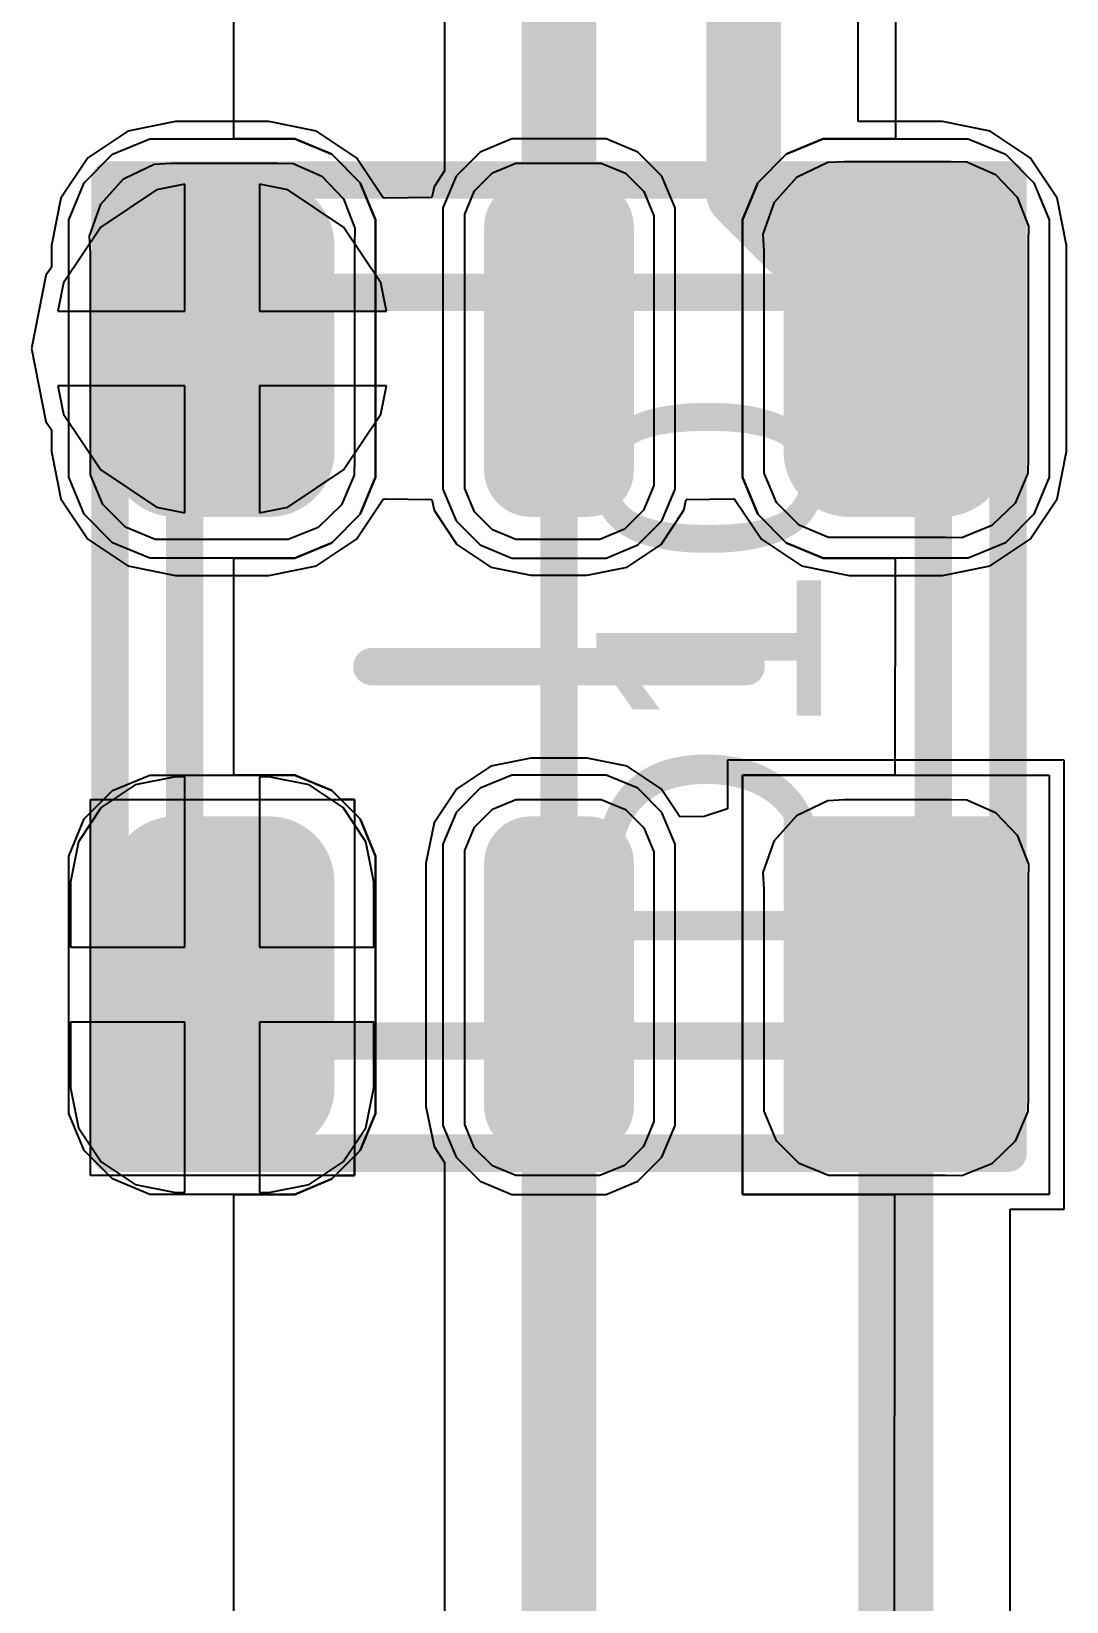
# Model space of a CAD drawing. Header units: inches. Extents: x -27 to 142, y -1 to 42.
# Drawn here: x 9.257 to 12.023, y 18.502 to 22.697 of the extents above; entities that cross this region are included whole.
import ezdxf

# ---------------------------------------------------------------- set-up
doc = ezdxf.new("R2010")
doc.units = ezdxf.units.IN
for name, color, linetype in [('Bottom Layer', 5, 'Continuous'), ('Mechanical 13', 56, 'Continuous'), ('Mechanical 15', 56, 'Continuous'), ('Top Layer', 1, 'Continuous'), ('Top Overlay', 2, 'Continuous'), ('Top Paste', 8, 'Continuous'), ('Top Solder', 216, 'Continuous'), ('Via Holes', 16, 'Continuous')]:
    doc.layers.add(name, color=color, linetype=linetype)
doc.styles.add('Arial', font='', dxfattribs={"height": 0.2})
doc.styles.get('Arial').set_extended_font_data('Arial')

# ---------------------------------------------------------------- blocks, each defined once
blk = doc.blocks.new('APA_RGB_LED_2020_782')
at = {"layer": 'Top Layer'}
h = blk.add_hatch(color=1, dxfattribs=at)
edge = h.paths.add_edge_path()
edge.add_arc((-1.125, 1.025), 0.125, 90, 180)
edge.add_line((-1.25, 1.025), (-1.25, 0.775))
edge.add_arc((-1.125, 0.775), 0.125, 180, 270)
edge.add_line((-1.125, 0.65), (-0.575, 0.65))
edge.add_arc((-0.575, 0.775), 0.125, 270, 360)
edge.add_line((-0.45, 0.775), (-0.45, 1.025))
edge.add_arc((-0.575, 1.025), 0.125, 0, 90)
edge.add_line((-0.575, 1.15), (-1.125, 1.15))
h = blk.add_hatch(color=1, dxfattribs=at)
edge = h.paths.add_edge_path()
edge.add_arc((0.575, 1.025), 0.125, 90, 180)
edge.add_line((0.45, 1.025), (0.45, 0.775))
edge.add_arc((0.575, 0.775), 0.125, 180, 270)
edge.add_line((0.575, 0.65), (1.125, 0.65))
edge.add_arc((1.125, 0.775), 0.125, 270, 360)
edge.add_line((1.25, 0.775), (1.25, 1.025))
edge.add_arc((1.125, 1.025), 0.125, 0, 90)
edge.add_line((1.125, 1.15), (0.575, 1.15))
h = blk.add_hatch(color=1, dxfattribs=at)
edge = h.paths.add_edge_path()
edge.add_arc((-1.175, 0.075), 0.075, 90, 180)
edge.add_line((-1.25, 0.075), (-1.25, -0.075))
edge.add_arc((-1.175, -0.075), 0.075, 180, 270)
edge.add_line((-1.175, -0.15), (-0.525, -0.15))
edge.add_arc((-0.525, -0.075), 0.075, 270, 360)
edge.add_line((-0.45, -0.075), (-0.45, 0.075))
edge.add_arc((-0.525, 0.075), 0.075, 0, 90)
edge.add_line((-0.525, 0.15), (-1.175, 0.15))
h = blk.add_hatch(color=1, dxfattribs=at)
edge = h.paths.add_edge_path()
edge.add_arc((0.525, 0.075), 0.075, 90, 180)
edge.add_line((0.45, 0.075), (0.45, -0.075))
edge.add_arc((0.525, -0.075), 0.075, 180, 270)
edge.add_line((0.525, -0.15), (1.175, -0.15))
edge.add_arc((1.175, -0.075), 0.075, 270, 360)
edge.add_line((1.25, -0.075), (1.25, 0.075))
edge.add_arc((1.175, 0.075), 0.075, 0, 90)
edge.add_line((1.175, 0.15), (0.525, 0.15))
blk.add_hatch(color=1, dxfattribs=at).paths.add_polyline_path([(-1.25, -0.65), (-0.45, -0.65), (-0.45, -1.15), (-1.25, -1.15)])
h = blk.add_hatch(color=1, dxfattribs=at)
edge = h.paths.add_edge_path()
edge.add_arc((0.575, -0.775), 0.125, 90, 180)
edge.add_line((0.45, -0.775), (0.45, -1.025))
edge.add_arc((0.575, -1.025), 0.125, 180, 270)
edge.add_line((0.575, -1.15), (1.125, -1.15))
edge.add_arc((1.125, -1.025), 0.125, 270, 360)
edge.add_line((1.25, -1.025), (1.25, -0.775))
edge.add_arc((1.125, -0.775), 0.125, 0, 90)
edge.add_line((1.125, -0.65), (0.575, -0.65))
at = {"layer": 'Top Paste'}
h = blk.add_hatch(color=8, dxfattribs=at)
edge = h.paths.add_edge_path()
edge.add_arc((-1.125, 1.025), 0.125, 90, 180)
edge.add_line((-1.25, 1.025), (-1.25, 0.775))
edge.add_arc((-1.125, 0.775), 0.125, 180, 270)
edge.add_line((-1.125, 0.65), (-0.575, 0.65))
edge.add_arc((-0.575, 0.775), 0.125, 270, 360)
edge.add_line((-0.45, 0.775), (-0.45, 1.025))
edge.add_arc((-0.575, 1.025), 0.125, 0, 90)
edge.add_line((-0.575, 1.15), (-1.125, 1.15))
h = blk.add_hatch(color=8, dxfattribs=at)
edge = h.paths.add_edge_path()
edge.add_arc((0.575, 1.025), 0.125, 90, 180)
edge.add_line((0.45, 1.025), (0.45, 0.775))
edge.add_arc((0.575, 0.775), 0.125, 180, 270)
edge.add_line((0.575, 0.65), (1.125, 0.65))
edge.add_arc((1.125, 0.775), 0.125, 270, 360)
edge.add_line((1.25, 0.775), (1.25, 1.025))
edge.add_arc((1.125, 1.025), 0.125, 0, 90)
edge.add_line((1.125, 1.15), (0.575, 1.15))
h = blk.add_hatch(color=8, dxfattribs=at)
edge = h.paths.add_edge_path()
edge.add_arc((-1.175, 0.075), 0.075, 90, 180)
edge.add_line((-1.25, 0.075), (-1.25, -0.075))
edge.add_arc((-1.175, -0.075), 0.075, 180, 270)
edge.add_line((-1.175, -0.15), (-0.525, -0.15))
edge.add_arc((-0.525, -0.075), 0.075, 270, 360)
edge.add_line((-0.45, -0.075), (-0.45, 0.075))
edge.add_arc((-0.525, 0.075), 0.075, 0, 90)
edge.add_line((-0.525, 0.15), (-1.175, 0.15))
h = blk.add_hatch(color=8, dxfattribs=at)
edge = h.paths.add_edge_path()
edge.add_arc((0.525, 0.075), 0.075, 90, 180)
edge.add_line((0.45, 0.075), (0.45, -0.075))
edge.add_arc((0.525, -0.075), 0.075, 180, 270)
edge.add_line((0.525, -0.15), (1.175, -0.15))
edge.add_arc((1.175, -0.075), 0.075, 270, 360)
edge.add_line((1.25, -0.075), (1.25, 0.075))
edge.add_arc((1.175, 0.075), 0.075, 0, 90)
edge.add_line((1.175, 0.15), (0.525, 0.15))
blk.add_hatch(color=8, dxfattribs=at).paths.add_polyline_path([(-1.25, -0.65), (-0.45, -0.65), (-0.45, -1.15), (-1.25, -1.15)])
h = blk.add_hatch(color=8, dxfattribs=at)
edge = h.paths.add_edge_path()
edge.add_arc((0.575, -0.775), 0.125, 90, 180)
edge.add_line((0.45, -0.775), (0.45, -1.025))
edge.add_arc((0.575, -1.025), 0.125, 180, 270)
edge.add_line((0.575, -1.15), (1.125, -1.15))
edge.add_arc((1.125, -1.025), 0.125, 270, 360)
edge.add_line((1.25, -1.025), (1.25, -0.775))
edge.add_arc((1.125, -0.775), 0.125, 0, 90)
edge.add_line((1.125, -0.65), (0.575, -0.65))
at = {"layer": 'Top Solder'}
h = blk.add_hatch(color=216, dxfattribs=at)
edge = h.paths.add_edge_path()
edge.add_arc((-1.125, 1.025), 0.175, 90, 180)
edge.add_line((-1.3, 1.025), (-1.3, 0.775))
edge.add_arc((-1.125, 0.775), 0.175, 180, 270)
edge.add_line((-1.125, 0.6), (-0.575, 0.6))
edge.add_arc((-0.575, 0.775), 0.175, 270, 360)
edge.add_line((-0.4, 0.775), (-0.4, 1.025))
edge.add_arc((-0.575, 1.025), 0.175, 0, 90)
edge.add_line((-0.575, 1.2), (-1.125, 1.2))
h = blk.add_hatch(color=216, dxfattribs=at)
edge = h.paths.add_edge_path()
edge.add_arc((0.575, 1.025), 0.175, 90, 180)
edge.add_line((0.4, 1.025), (0.4, 0.775))
edge.add_arc((0.575, 0.775), 0.175, 180, 270)
edge.add_line((0.575, 0.6), (1.125, 0.6))
edge.add_arc((1.125, 0.775), 0.175, 270, 360)
edge.add_line((1.3, 0.775), (1.3, 1.025))
edge.add_arc((1.125, 1.025), 0.175, 0, 90)
edge.add_line((1.125, 1.2), (0.575, 1.2))
h = blk.add_hatch(color=216, dxfattribs=at)
edge = h.paths.add_edge_path()
edge.add_arc((-1.175, 0.075), 0.125, 90, 180)
edge.add_line((-1.3, 0.075), (-1.3, -0.075))
edge.add_arc((-1.175, -0.075), 0.125, 180, 270)
edge.add_line((-1.175, -0.2), (-0.525, -0.2))
edge.add_arc((-0.525, -0.075), 0.125, 270, 360)
edge.add_line((-0.4, -0.075), (-0.4, 0.075))
edge.add_arc((-0.525, 0.075), 0.125, 0, 90)
edge.add_line((-0.525, 0.2), (-1.175, 0.2))
h = blk.add_hatch(color=216, dxfattribs=at)
edge = h.paths.add_edge_path()
edge.add_arc((0.525, 0.075), 0.125, 90, 180)
edge.add_line((0.4, 0.075), (0.4, -0.075))
edge.add_arc((0.525, -0.075), 0.125, 180, 270)
edge.add_line((0.525, -0.2), (1.175, -0.2))
edge.add_arc((1.175, -0.075), 0.125, 270, 360)
edge.add_line((1.3, -0.075), (1.3, 0.075))
edge.add_arc((1.175, 0.075), 0.125, 0, 90)
edge.add_line((1.175, 0.2), (0.525, 0.2))
blk.add_hatch(color=216, dxfattribs=at).paths.add_polyline_path([(-1.3, -0.6), (-0.4, -0.6), (-0.4, -1.2), (-1.3, -1.2)])
h = blk.add_hatch(color=216, dxfattribs=at)
edge = h.paths.add_edge_path()
edge.add_arc((0.575, -0.775), 0.175, 90, 180)
edge.add_line((0.4, -0.775), (0.4, -1.025))
edge.add_arc((0.575, -1.025), 0.175, 180, 270)
edge.add_line((0.575, -1.2), (1.125, -1.2))
edge.add_arc((1.125, -1.025), 0.175, 270, 360)
edge.add_line((1.3, -1.025), (1.3, -0.775))
edge.add_arc((1.125, -0.775), 0.175, 0, 90)
edge.add_line((1.125, -0.6), (0.575, -0.6))
at = {"layer": 'Mechanical 13'}
for points in [[(-1, 1, 0.1, 0.1, 0), (1, 1, 0.1, 0.1, 0)], [(-1, 1, 0.1, 0.1, 0), (-1, -1, 0.1, 0.1, 0)], [(1, 1, 0.1, 0.1, 0), (1, -1, 0.1, 0.1, 0)], [(-1, -1, 0.1, 0.1, 0), (1, -1, 0.1, 0.1, 0)]]:
    blk.add_lwpolyline(points, format="xyseb", dxfattribs=at)
for points in [[(-1.025, 1, 0.05, 0.05, 1), (-0.975, 1, 0.05, 0.05, 1)], [(-1.025, 1, 0.05, 0.05, 1), (-0.975, 1, 0.05, 0.05, 1)], [(0.975, 1, 0.05, 0.05, 1), (1.025, 1, 0.05, 0.05, 1)], [(0.975, 1, 0.05, 0.05, 1), (1.025, 1, 0.05, 0.05, 1)], [(-1.025, -1, 0.05, 0.05, 1), (-0.975, -1, 0.05, 0.05, 1)], [(-1.025, -1, 0.05, 0.05, 1), (-0.975, -1, 0.05, 0.05, 1)], [(0.975, -1, 0.05, 0.05, 1), (1.025, -1, 0.05, 0.05, 1)], [(0.975, -1, 0.05, 0.05, 1), (1.025, -1, 0.05, 0.05, 1)]]:
    blk.add_lwpolyline(points, format="xyseb", close=True, dxfattribs=at)
at = {"layer": 'Mechanical 15'}
for points in [[(-1.3, 1.2, 0.1, 0.1, 0), (-1.3, -1.2, 0.1, 0.1, 0)], [(-1.3, 1.2, 0.1, 0.1, 0), (1.3, 1.2, 0.1, 0.1, 0)], [(1.3, 1.2, 0.1, 0.1, 0), (1.3, -1.2, 0.1, 0.1, 0)], [(0, 0.5, 0.1, 0.1, 0), (0, -0.5, 0.1, 0.1, 0)], [(-0.5, 0, 0.1, 0.1, 0), (0.5, 0, 0.1, 0.1, 0)], [(-1.3, -1.2, 0.1, 0.1, 0), (1.3, -1.2, 0.1, 0.1, 0)]]:
    blk.add_lwpolyline(points, format="xyseb", dxfattribs=at)
for points in [[(-1.325, 1.2, 0.05, 0.05, 1), (-1.275, 1.2, 0.05, 0.05, 1)], [(-1.325, 1.2, 0.05, 0.05, 1), (-1.275, 1.2, 0.05, 0.05, 1)], [(1.275, 1.2, 0.05, 0.05, 1), (1.325, 1.2, 0.05, 0.05, 1)], [(1.275, 1.2, 0.05, 0.05, 1), (1.325, 1.2, 0.05, 0.05, 1)], [(-0.025, 0.5, 0.05, 0.05, 1), (0.025, 0.5, 0.05, 0.05, 1)], [(-0.525, 0, 0.05, 0.05, 1), (-0.475, 0, 0.05, 0.05, 1)], [(0.475, 0, 0.05, 0.05, 1), (0.525, 0, 0.05, 0.05, 1)], [(-0.025, -0.5, 0.05, 0.05, 1), (0.025, -0.5, 0.05, 0.05, 1)], [(-1.325, -1.2, 0.05, 0.05, 1), (-1.275, -1.2, 0.05, 0.05, 1)], [(-1.325, -1.2, 0.05, 0.05, 1), (-1.275, -1.2, 0.05, 0.05, 1)], [(1.275, -1.2, 0.05, 0.05, 1), (1.325, -1.2, 0.05, 0.05, 1)], [(1.275, -1.2, 0.05, 0.05, 1), (1.325, -1.2, 0.05, 0.05, 1)]]:
    blk.add_lwpolyline(points, format="xyseb", close=True, dxfattribs=at)
at = {"layer": 'Top Overlay'}
for p, q in [((-1.2929, 1.2689), (-1.1937, 1.31)), ((-1.1937, 1.31), (-1.14, 1.31)), ((-1.14, 1.31), (-1.14, 1.31)), ((-1.14, 1.31), (-0.56, 1.31)), ((-0.56, 1.31), (-0.5063, 1.31)), ((-0.5063, 1.31), (-0.4071, 1.2689)), ((0.4071, 1.2689), (0.5063, 1.31)), ((0.5063, 1.31), (0.56, 1.31)), ((0.56, 1.31), (0.56, 1.31)), ((0.56, 1.31), (1.14, 1.31)), ((1.14, 1.31), (1.1937, 1.31)), ((1.1937, 1.31), (1.2929, 1.2689)), ((-1.3689, 1.1929), (-1.2929, 1.2689)), ((-0.4071, 1.2689), (-0.3311, 1.1929)), ((0.3311, 1.1929), (0.4071, 1.2689)), ((1.2929, 1.2689), (1.3689, 1.1929)), ((-1.41, 1.0937), (-1.3689, 1.1929)), ((-0.3311, 1.1929), (-0.29, 1.0937)), ((0.29, 1.0937), (0.3311, 1.1929)), ((1.3689, 1.1929), (1.41, 1.0937)), ((-1.41, 1.04), (-1.41, 1.0937)), ((-0.29, 1.0937), (-0.29, 1.04)), ((0.29, 1.04), (0.29, 1.0937)), ((1.41, 1.0937), (1.41, 1.04)), ((-1.41, 0.76), (-1.41, 1.04)), ((-0.29, 1.04), (-0.29, 1.04)), ((-0.29, 1.04), (-0.29, 0.76)), ((0.29, 0.76), (0.29, 1.04)), ((1.41, 1.04), (1.41, 1.04)), ((1.41, 1.04), (1.41, 0.76)), ((-1.41, 0.76), (-1.41, 0.76)), ((-1.41, 0.7063), (-1.41, 0.76)), ((-0.29, 0.76), (-0.29, 0.7063)), ((0.29, 0.76), (0.29, 0.76)), ((0.29, 0.7063), (0.29, 0.76)), ((1.41, 0.76), (1.41, 0.7063)), ((-1.3689, 0.6071), (-1.41, 0.7063)), ((-0.29, 0.7063), (-0.3311, 0.6071)), ((0.3311, 0.6071), (0.29, 0.7063)), ((1.41, 0.7063), (1.3689, 0.6071)), ((-1.2929, 0.5311), (-1.3689, 0.6071)), ((-0.3311, 0.6071), (-0.4071, 0.5311)), ((0.4071, 0.5311), (0.3311, 0.6071)), ((1.3689, 0.6071), (1.2929, 0.5311)), ((-1.1937, 0.49), (-1.2929, 0.5311)), ((-0.4071, 0.5311), (-0.5063, 0.49)), ((0.5063, 0.49), (0.4071, 0.5311)), ((1.2929, 0.5311), (1.1937, 0.49)), ((-1.14, 0.49), (-1.1937, 0.49)), ((-0.56, 0.49), (-1.14, 0.49)), ((-0.5063, 0.49), (-0.56, 0.49)), ((-0.56, 0.49), (-0.56, 0.49)), ((0.56, 0.49), (0.5063, 0.49)), ((1.14, 0.49), (0.56, 0.49)), ((1.1937, 0.49), (1.14, 0.49)), ((1.14, 0.49), (1.14, 0.49)), ((-1.2258, 0.31), (-1.3103, 0.275)), ((-1.18, 0.31), (-1.2258, 0.31)), ((-0.52, 0.31), (-1.18, 0.31)), ((-0.4743, 0.31), (-0.52, 0.31)), ((-0.52, 0.31), (-0.52, 0.31)), ((-0.3897, 0.275), (-0.4743, 0.31)), ((0.4742, 0.31), (0.3897, 0.275)), ((0.52, 0.31), (0.4742, 0.31)), ((1.18, 0.31), (0.52, 0.31)), ((1.2258, 0.31), (1.18, 0.31)), ((1.18, 0.31), (1.18, 0.31)), ((1.3103, 0.275), (1.2258, 0.31)), ((-1.3103, 0.275), (-1.375, 0.2103)), ((-0.325, 0.2103), (-0.3897, 0.275)), ((0.3897, 0.275), (0.325, 0.2103)), ((1.375, 0.2103), (1.3103, 0.275)), ((-1.375, 0.2103), (-1.41, 0.1258)), ((-0.29, 0.1258), (-0.325, 0.2103)), ((0.325, 0.2103), (0.29, 0.1258)), ((1.41, 0.1258), (1.375, 0.2103)), ((-1.41, 0.1258), (-1.41, 0.08)), ((-0.29, 0.08), (-0.29, 0.1258)), ((0.29, 0.1258), (0.29, 0.08)), ((1.41, 0.08), (1.41, 0.1258)), ((-1.41, 0.08), (-1.41, -0.08)), ((-1.41, 0.08), (-1.41, 0.08)), ((-0.29, -0.08), (-0.29, 0.08)), ((0.29, 0.08), (0.29, -0.08)), ((0.29, 0.08), (0.29, 0.08)), ((1.41, -0.08), (1.41, 0.08)), ((-1.41, -0.08), (-1.41, -0.1257)), ((-0.29, -0.1257), (-0.29, -0.08)), ((-0.29, -0.08), (-0.29, -0.08)), ((0.29, -0.08), (0.29, -0.1257)), ((1.41, -0.1257), (1.41, -0.08)), ((1.41, -0.08), (1.41, -0.08)), ((-1.41, -0.1257), (-1.375, -0.2103)), ((-0.325, -0.2103), (-0.29, -0.1257)), ((0.29, -0.1257), (0.325, -0.2103)), ((1.375, -0.2103), (1.41, -0.1257)), ((-1.375, -0.2103), (-1.3103, -0.275)), ((-0.3897, -0.275), (-0.325, -0.2103)), ((0.325, -0.2103), (0.3897, -0.275)), ((1.3103, -0.275), (1.375, -0.2103)), ((-1.3103, -0.275), (-1.2258, -0.31)), ((-0.4743, -0.31), (-0.3897, -0.275)), ((0.3897, -0.275), (0.4742, -0.31)), ((1.2258, -0.31), (1.3103, -0.275)), ((-1.2258, -0.31), (-1.18, -0.31)), ((-1.18, -0.31), (-1.18, -0.31)), ((-1.18, -0.31), (-0.52, -0.31)), ((-0.52, -0.31), (-0.4743, -0.31)), ((0.4742, -0.31), (0.52, -0.31)), ((0.52, -0.31), (0.52, -0.31)), ((0.52, -0.31), (1.18, -0.31)), ((1.18, -0.31), (1.2258, -0.31)), ((-1.41, -1.31), (-1.41, -0.49)), ((-1.41, -0.49), (-0.29, -0.49)), ((-0.29, -0.49), (-0.29, -1.31)), ((0.4071, -0.5311), (0.5063, -0.49)), ((0.5063, -0.49), (0.56, -0.49)), ((0.56, -0.49), (0.56, -0.49)), ((0.56, -0.49), (1.14, -0.49)), ((1.14, -0.49), (1.1937, -0.49)), ((1.1937, -0.49), (1.2929, -0.5311)), ((0.3311, -0.6071), (0.4071, -0.5311)), ((1.2929, -0.5311), (1.3689, -0.6071)), ((0.29, -0.7063), (0.3311, -0.6071)), ((1.3689, -0.6071), (1.41, -0.7063)), ((0.29, -0.76), (0.29, -0.7063)), ((1.41, -0.7063), (1.41, -0.76)), ((0.29, -1.04), (0.29, -0.76)), ((1.41, -0.76), (1.41, -0.76)), ((1.41, -0.76), (1.41, -1.04)), ((0.29, -1.04), (0.29, -1.04)), ((0.29, -1.0937), (0.29, -1.04)), ((1.41, -1.04), (1.41, -1.0937)), ((0.3311, -1.1929), (0.29, -1.0937)), ((1.41, -1.0937), (1.3689, -1.1929)), ((0.4071, -1.2689), (0.3311, -1.1929)), ((1.3689, -1.1929), (1.2929, -1.2689)), ((0.5063, -1.31), (0.4071, -1.2689)), ((1.2929, -1.2689), (1.1937, -1.31)), ((-0.29, -1.31), (-1.41, -1.31)), ((0.56, -1.31), (0.5063, -1.31)), ((1.14, -1.31), (0.56, -1.31)), ((1.1937, -1.31), (1.14, -1.31)), ((1.14, -1.31), (1.14, -1.31))]:
    blk.add_line(p, q, dxfattribs=at)
at = {"layer": 'Mechanical 15', "style": 'Arial'}
blk.add_text('D10', height=0.6, dxfattribs=at).set_placement((-0.8, -0.7))

msp = doc.modelspace()

# ---------------------------------------------------------------- hatches: boundary and pattern name
at = {"layer": 'Bottom Layer'}
h = msp.add_hatch(color=5, dxfattribs=at)
edge = h.paths.add_edge_path()
edge.add_arc((9.7667, 21.85), 0.3, 0, 360)
at = {"layer": 'Top Layer'}
h = msp.add_hatch(color=1, dxfattribs=at)
edge = h.paths.add_edge_path()
edge.add_arc((9.7667, 21.85), 0.3, 0, 360)
at = {"layer": 'Via Holes'}
h = msp.add_hatch(color=7, dxfattribs=at)
edge = h.paths.add_edge_path()
edge.add_arc((9.7667, 21.85), 0.15, 0, 360)

# ---------------------------------------------------------------- linework, layer by layer
at = {"layer": 'Bottom Layer'}
for p, q in [((9.6667, 22.2889), (9.5911, 22.2739)), ((9.6667, 21.95), (9.6667, 22.2889)), ((9.9423, 22.2739), (9.8667, 22.2889)), ((9.8667, 22.2889), (9.8667, 21.95)), ((9.5911, 22.2739), (9.4423, 22.1744)), ((10.0911, 22.1744), (9.9423, 22.2739)), ((9.4423, 22.1744), (9.3428, 22.0256)), ((10.1906, 22.0256), (10.0911, 22.1744)), ((9.3428, 22.0256), (9.3278, 21.95)), ((10.2056, 21.95), (10.1906, 22.0256)), ((9.3278, 21.95), (9.6667, 21.95)), ((9.8667, 21.95), (10.2056, 21.95)), ((9.6667, 21.75), (9.3278, 21.75)), ((9.3278, 21.75), (9.3428, 21.6744)), ((9.6667, 21.4111), (9.6667, 21.75)), ((10.2056, 21.75), (9.8667, 21.75)), ((9.8667, 21.75), (9.8667, 21.4111)), ((10.1906, 21.6744), (10.2056, 21.75)), ((9.3428, 21.6744), (9.4423, 21.5256)), ((10.0911, 21.5256), (10.1906, 21.6744)), ((9.4423, 21.5256), (9.5911, 21.4261)), ((9.9423, 21.4261), (10.0911, 21.5256)), ((9.5911, 21.4261), (9.6667, 21.4111)), ((9.8667, 21.4111), (9.9423, 21.4261))]:
    msp.add_line(p, q, dxfattribs=at)
at = {"layer": 'Top Layer'}
for p, q in [((10.3608, 26.0088), (10.3608, 22.3245)), ((11.4659, 22.4564), (11.4659, 25.8833)), ((9.6417, 22.4564), (9.5149, 22.4311)), ((9.8917, 22.4564), (9.6417, 22.4564)), ((10.0185, 22.4311), (9.8917, 22.4564)), ((11.6917, 22.4564), (11.4659, 22.4564)), ((11.8185, 22.4311), (11.6917, 22.4564)), ((9.5149, 22.4311), (9.4074, 22.3593)), ((10.126, 22.3593), (10.0185, 22.4311)), ((11.926, 22.3593), (11.8185, 22.4311)), ((9.4074, 22.3593), (9.3356, 22.2518)), ((10.1973, 22.2527), (10.126, 22.3593)), ((10.3608, 22.3245), (10.3327, 22.2823)), ((11.9978, 22.2518), (11.926, 22.3593)), ((10.3327, 22.2823), (10.327, 22.2537)), ((9.3356, 22.2518), (9.3103, 22.125)), ((10.2015, 22.2519), (10.1973, 22.2527)), ((10.327, 22.2537), (10.2015, 22.2519)), ((12.0231, 22.125), (11.9978, 22.2518)), ((9.3103, 22.125), (9.3103, 22.067)), ((12.0231, 21.575), (12.0231, 22.125)), ((9.2957, 22.0451), (9.2569, 21.85)), ((9.3103, 22.067), (9.2957, 22.0451)), ((9.2569, 21.85), (9.2957, 21.6549)), ((9.2957, 21.6549), (9.3103, 21.633)), ((9.3103, 21.633), (9.3103, 21.575)), ((9.3103, 21.575), (9.3356, 21.4482)), ((11.9978, 21.4482), (12.0231, 21.575)), ((9.3356, 21.4482), (9.4074, 21.3407)), ((10.126, 21.3407), (10.1973, 21.4473)), ((10.1973, 21.4473), (10.2015, 21.4481)), ((10.2015, 21.4481), (10.327, 21.4463)), ((10.327, 21.4463), (10.3327, 21.4177)), ((11.0007, 21.4177), (11.0064, 21.4463)), ((11.0064, 21.4463), (11.1319, 21.4481)), ((11.1319, 21.4481), (11.1361, 21.4473)), ((11.1361, 21.4473), (11.2074, 21.3407)), ((11.926, 21.3407), (11.9978, 21.4482)), ((10.3327, 21.4177), (10.3934, 21.3267)), ((10.94, 21.3267), (11.0007, 21.4177)), ((9.4074, 21.3407), (9.5149, 21.2689)), ((10.0185, 21.2689), (10.126, 21.3407)), ((10.3934, 21.3267), (10.4844, 21.266)), ((10.849, 21.266), (10.94, 21.3267)), ((11.2074, 21.3407), (11.3149, 21.2689)), ((11.8185, 21.2689), (11.926, 21.3407)), ((9.5149, 21.2689), (9.6417, 21.2436)), ((9.6417, 21.2436), (9.8917, 21.2436)), ((9.8917, 21.2436), (10.0185, 21.2689)), ((10.4844, 21.266), (10.5917, 21.2446)), ((10.5917, 21.2446), (10.7417, 21.2446)), ((10.7417, 21.2446), (10.849, 21.266)), ((11.3149, 21.2689), (11.4417, 21.2436)), ((11.4417, 21.2436), (11.6917, 21.2436)), ((11.6917, 21.2436), (11.8185, 21.2689)), ((10.4844, 20.734), (10.3934, 20.6733)), ((10.5917, 20.7554), (10.4844, 20.734)), ((10.7417, 20.7554), (10.5917, 20.7554)), ((10.849, 20.734), (10.7417, 20.7554)), ((10.94, 20.6733), (10.849, 20.734)), ((12.0167, 20.75), (11.1167, 20.75)), ((11.1167, 20.75), (11.1167, 20.6199)), ((12.0167, 19.55), (12.0167, 20.75)), ((9.5344, 20.684), (9.4434, 20.6233)), ((9.6417, 20.7054), (9.5344, 20.684)), ((9.6667, 20.7054), (9.6417, 20.7054)), ((9.6667, 20.25), (9.6667, 20.7054)), ((9.8917, 20.7054), (9.8667, 20.7054)), ((9.8667, 20.7054), (9.8667, 20.25)), ((9.999, 20.684), (9.8917, 20.7054)), ((10.09, 20.6233), (9.999, 20.684)), ((10.3934, 20.6733), (10.3327, 20.5823)), ((10.9897, 20.5988), (10.94, 20.6733)), ((9.4434, 20.6233), (9.3827, 20.5323)), ((10.1507, 20.5323), (10.09, 20.6233)), ((11.1167, 20.6199), (11.0547, 20.5998)), ((10.3327, 20.5823), (10.3113, 20.475)), ((11.0547, 20.5998), (10.9897, 20.5988)), ((9.3827, 20.5323), (9.3613, 20.425)), ((10.1721, 20.425), (10.1507, 20.5323)), ((10.3113, 20.475), (10.3113, 19.825)), ((9.3613, 20.425), (9.3613, 20.25)), ((10.1721, 20.25), (10.1721, 20.425)), ((9.3613, 20.25), (9.6667, 20.25)), ((9.8667, 20.25), (10.1721, 20.25)), ((9.6667, 20.05), (9.3613, 20.05)), ((9.3613, 20.05), (9.3613, 19.875)), ((9.6667, 19.5946), (9.6667, 20.05)), ((10.1721, 20.05), (9.8667, 20.05)), ((9.8667, 20.05), (9.8667, 19.5946)), ((10.1721, 19.875), (10.1721, 20.05)), ((9.3613, 19.875), (9.3827, 19.7677)), ((10.1507, 19.7677), (10.1721, 19.875)), ((10.3113, 19.825), (10.3327, 19.7177)), ((9.3827, 19.7677), (9.4434, 19.6767)), ((10.09, 19.6767), (10.1507, 19.7677)), ((10.3327, 19.7177), (10.3608, 19.6755)), ((9.4434, 19.6767), (9.5344, 19.616)), ((9.999, 19.616), (10.09, 19.6767)), ((10.3608, 19.6755), (10.3608, 15.9912)), ((9.5344, 19.616), (9.6417, 19.5946)), ((9.6417, 19.5946), (9.6667, 19.5946)), ((9.8667, 19.5946), (9.8917, 19.5946)), ((9.8917, 19.5946), (9.999, 19.616)), ((11.8726, 16.0617), (11.8726, 19.55)), ((11.8726, 19.55), (12.0167, 19.55))]:
    msp.add_line(p, q, dxfattribs=at)
for points in [[(10.6667, 21.85, 0.2, 0.2, 0), (10.6667, 26.4833, 0.2, 0.2, 0)], [(11.16, 22.2672, 0.2, 0.2, 0), (11.16, 26.0661, 0.2, 0.2, 0)], [(11.16, 22.2672, 0.2, 0.2, 0), (11.2926, 22.1346, 0.2, 0.2, 0)], [(11.2926, 22.1346, 0.2, 0.2, 0), (11.4186, 22.1346, 0.2, 0.2, 0)], [(11.4186, 22.1346, 0.2, 0.2, 0), (11.5667, 21.9865, 0.2, 0.2, 0)], [(11.5667, 21.85, 0.2, 0.2, 0), (11.5667, 21.9865, 0.2, 0.2, 0)], [(10.6667, 15.5167, 0.2, 0.2, 0), (10.6667, 20.15, 0.2, 0.2, 0)], [(11.5667, 15.5167, 0.2, 0.2, 0), (11.5667, 20.15, 0.2, 0.2, 0)]]:
    msp.add_lwpolyline(points, format="xyseb", dxfattribs=at)
for points in [[(11.11, 22.2672, 0.1, 0.1, 1), (11.21, 22.2672, 0.1, 0.1, 1)], [(11.11, 22.2672, 0.1, 0.1, 1), (11.21, 22.2672, 0.1, 0.1, 1)], [(11.2426, 22.1346, 0.1, 0.1, 1), (11.3426, 22.1346, 0.1, 0.1, 1)], [(11.2426, 22.1346, 0.1, 0.1, 1), (11.3426, 22.1346, 0.1, 0.1, 1)], [(11.3686, 22.1346, 0.1, 0.1, 1), (11.4686, 22.1346, 0.1, 0.1, 1)], [(11.3686, 22.1346, 0.1, 0.1, 1), (11.4686, 22.1346, 0.1, 0.1, 1)], [(11.5167, 21.9865, 0.1, 0.1, 1), (11.6167, 21.9865, 0.1, 0.1, 1)], [(11.5167, 21.9865, 0.1, 0.1, 1), (11.6167, 21.9865, 0.1, 0.1, 1)], [(10.6167, 21.85, 0.1, 0.1, 1), (10.7167, 21.85, 0.1, 0.1, 1)], [(11.5167, 21.85, 0.1, 0.1, 1), (11.6167, 21.85, 0.1, 0.1, 1)], [(10.6167, 20.15, 0.1, 0.1, 1), (10.7167, 20.15, 0.1, 0.1, 1)], [(11.5167, 20.15, 0.1, 0.1, 1), (11.6167, 20.15, 0.1, 0.1, 1)]]:
    msp.add_lwpolyline(points, format="xyseb", close=True, dxfattribs=at)
at = {"layer": 'Top Overlay'}
for p, q in [((9.7978, 22.41), (9.7979, 25.9233)), ((11.5694, 25.9233), (11.5659, 22.41)), ((9.9604, 22.41), (9.7978, 22.41)), ((10.0596, 22.3689), (9.9604, 22.41)), ((10.5409, 22.41), (10.4564, 22.375)), ((10.7924, 22.41), (10.5409, 22.41)), ((10.877, 22.375), (10.7924, 22.41)), ((11.373, 22.41), (11.2738, 22.3689)), ((11.5659, 22.41), (11.373, 22.41)), ((10.1356, 22.2929), (10.0596, 22.3689)), ((10.4564, 22.375), (10.3917, 22.3103)), ((10.9417, 22.3103), (10.877, 22.375)), ((11.2738, 22.3689), (11.1978, 22.2929)), ((9.503, 22.3033), (9.5847, 22.3425)), ((9.5847, 22.3425), (9.63, 22.345)), ((9.63, 22.345), (9.63, 22.345)), ((9.63, 22.345), (9.915, 22.345)), ((9.915, 22.345), (9.9568, 22.344)), ((9.9568, 22.344), (10.0332, 22.3102)), ((10.4887, 22.3191), (10.5512, 22.345)), ((10.5512, 22.345), (10.585, 22.345)), ((10.585, 22.345), (10.585, 22.345)), ((10.585, 22.345), (10.745, 22.345)), ((10.745, 22.345), (10.7798, 22.345)), ((10.7798, 22.345), (10.8441, 22.3184)), ((11.303, 22.3083), (11.3847, 22.3475)), ((11.3847, 22.3475), (11.43, 22.35)), ((11.43, 22.35), (11.43, 22.35)), ((11.43, 22.35), (11.715, 22.35)), ((11.715, 22.35), (11.7568, 22.349)), ((11.7568, 22.349), (11.8332, 22.3152)), ((9.4425, 22.2358), (9.503, 22.3033)), ((10.0332, 22.3102), (10.0908, 22.2497)), ((10.1767, 22.1937), (10.1356, 22.2929)), ((10.3917, 22.3103), (10.3567, 22.2258)), ((10.4409, 22.2713), (10.4887, 22.3191)), ((10.8441, 22.3184), (10.8934, 22.2691)), ((10.9767, 22.2258), (10.9417, 22.3103)), ((11.1978, 22.2929), (11.1567, 22.1937)), ((11.2425, 22.2408), (11.303, 22.3083)), ((11.8332, 22.3152), (11.8908, 22.2547)), ((10.0908, 22.2497), (10.121, 22.1718)), ((10.415, 22.2088), (10.4409, 22.2713)), ((10.8934, 22.2691), (10.92, 22.2048)), ((11.2125, 22.1553), (11.2425, 22.2408)), ((11.8908, 22.2547), (11.921, 22.1768)), ((9.4125, 22.1503), (9.4425, 22.2358)), ((10.3567, 22.2258), (10.3567, 22.18)), ((10.415, 22.175), (10.415, 22.2088)), ((10.92, 22.2048), (10.92, 22.17)), ((10.9767, 22.18), (10.9767, 22.2258)), ((10.121, 22.1718), (10.12, 22.13)), ((10.1767, 22.14), (10.1767, 22.1937)), ((10.3567, 22.18), (10.3567, 21.52)), ((10.415, 21.51), (10.415, 22.175)), ((10.92, 22.17), (10.92, 21.52)), ((10.92, 22.17), (10.92, 22.17)), ((10.9767, 21.52), (10.9767, 22.18)), ((11.1567, 22.1937), (11.1567, 22.14)), ((11.215, 22.11), (11.2125, 22.1553)), ((11.921, 22.1768), (11.92, 22.135)), ((9.415, 22.105), (9.4125, 22.1503)), ((10.12, 22.13), (10.12, 21.555)), ((10.12, 22.13), (10.12, 22.13)), ((10.1767, 21.56), (10.1767, 22.14)), ((11.1567, 22.14), (11.1567, 21.56)), ((11.92, 22.135), (11.92, 21.56)), ((11.92, 22.135), (11.92, 22.135)), ((9.415, 21.555), (9.415, 22.105)), ((11.215, 21.56), (11.215, 22.11)), ((9.415, 21.5122), (9.415, 21.555)), ((9.415, 21.555), (9.415, 21.555)), ((10.12, 21.555), (10.1195, 21.5117)), ((10.1767, 21.5063), (10.1767, 21.56)), ((11.1567, 21.56), (11.1567, 21.5063)), ((11.215, 21.5172), (11.215, 21.56)), ((11.215, 21.56), (11.215, 21.56)), ((11.92, 21.56), (11.9195, 21.5167)), ((9.4477, 21.4332), (9.415, 21.5122)), ((10.1195, 21.5117), (10.0855, 21.4322)), ((10.1356, 21.4071), (10.1767, 21.5063)), ((10.3567, 21.52), (10.3567, 21.4742)), ((10.415, 21.4762), (10.415, 21.51)), ((10.415, 21.51), (10.415, 21.51)), ((10.92, 21.4842), (10.8926, 21.418)), ((10.92, 21.52), (10.92, 21.4842)), ((10.9767, 21.4742), (10.9767, 21.52)), ((11.1567, 21.5063), (11.1978, 21.4071)), ((11.2477, 21.4382), (11.215, 21.5172)), ((11.9195, 21.5167), (11.8855, 21.4372)), ((10.3567, 21.4742), (10.3917, 21.3897)), ((10.4409, 21.4137), (10.415, 21.4762)), ((10.9417, 21.3897), (10.9767, 21.4742)), ((9.5082, 21.3727), (9.4477, 21.4332)), ((10.0855, 21.4322), (10.0236, 21.3717)), ((10.0596, 21.3311), (10.1356, 21.4071)), ((10.4887, 21.3659), (10.4409, 21.4137)), ((10.8926, 21.418), (10.842, 21.3674)), ((11.1978, 21.4071), (11.2738, 21.3311)), ((11.3082, 21.3777), (11.2477, 21.4382)), ((11.8855, 21.4372), (11.8236, 21.3767)), ((9.5872, 21.34), (9.5082, 21.3727)), ((10.0236, 21.3717), (9.9432, 21.3395)), ((10.3917, 21.3897), (10.4564, 21.325)), ((10.5512, 21.34), (10.4887, 21.3659)), ((10.842, 21.3674), (10.7758, 21.34)), ((10.877, 21.325), (10.9417, 21.3897)), ((11.3872, 21.345), (11.3082, 21.3777)), ((11.8236, 21.3767), (11.7432, 21.3445)), ((9.63, 21.34), (9.5872, 21.34)), ((9.9, 21.34), (9.63, 21.34)), ((9.9432, 21.3395), (9.9, 21.3401)), ((9.9, 21.3401), (9.9, 21.34)), ((9.9604, 21.29), (10.0596, 21.3311)), ((10.4564, 21.325), (10.5409, 21.29)), ((10.585, 21.34), (10.5512, 21.34)), ((10.74, 21.34), (10.585, 21.34)), ((10.7758, 21.34), (10.74, 21.34)), ((10.74, 21.34), (10.74, 21.34)), ((10.7924, 21.29), (10.877, 21.325)), ((11.2738, 21.3311), (11.373, 21.29)), ((11.43, 21.345), (11.3872, 21.345)), ((11.7, 21.345), (11.43, 21.345)), ((11.7432, 21.3445), (11.7, 21.3451)), ((11.7, 21.3451), (11.7, 21.345)), ((9.7978, 20.71), (9.7978, 21.29)), ((9.7978, 21.29), (9.9604, 21.29)), ((10.5409, 21.29), (10.7924, 21.29)), ((11.373, 21.29), (11.5648, 21.29)), ((11.5648, 21.29), (11.5642, 20.71)), ((9.9604, 20.71), (9.7978, 20.71)), ((10.0596, 20.6689), (9.9604, 20.71)), ((10.5409, 20.71), (10.4564, 20.675)), ((10.7924, 20.71), (10.5409, 20.71)), ((10.877, 20.675), (10.7924, 20.71)), ((11.5642, 20.71), (11.1567, 20.71)), ((11.1567, 20.71), (11.1567, 19.59)), ((9.415, 20.645), (10.12, 20.645)), ((9.415, 19.64), (9.415, 20.645)), ((10.0835, 20.645), (10.0596, 20.6689)), ((10.12, 20.645), (10.0835, 20.645)), ((10.12, 20.645), (10.12, 19.64)), ((10.12, 20.6085), (10.12, 20.645)), ((10.4564, 20.675), (10.3917, 20.6103)), ((10.4887, 20.6191), (10.5512, 20.645)), ((10.5512, 20.645), (10.585, 20.645)), ((10.585, 20.645), (10.585, 20.645)), ((10.585, 20.645), (10.745, 20.645)), ((10.745, 20.645), (10.7798, 20.645)), ((10.7798, 20.645), (10.8441, 20.6184)), ((10.9417, 20.6103), (10.877, 20.675)), ((11.303, 20.6033), (11.3847, 20.6425)), ((11.3847, 20.6425), (11.43, 20.645)), ((11.43, 20.645), (11.43, 20.645)), ((11.43, 20.645), (11.715, 20.645)), ((11.715, 20.645), (11.7568, 20.644)), ((11.7568, 20.644), (11.8332, 20.6102)), ((10.1356, 20.5929), (10.12, 20.6085)), ((10.3917, 20.6103), (10.3567, 20.5258)), ((10.4409, 20.5713), (10.4887, 20.6191)), ((10.8441, 20.6184), (10.8934, 20.5691)), ((10.9767, 20.5258), (10.9417, 20.6103)), ((11.2425, 20.5358), (11.303, 20.6033)), ((11.8332, 20.6102), (11.8908, 20.5497)), ((10.1767, 20.4937), (10.1356, 20.5929)), ((10.415, 20.5088), (10.4409, 20.5713)), ((10.8934, 20.5691), (10.92, 20.5048)), ((10.3567, 20.5258), (10.3567, 20.48)), ((10.9767, 20.48), (10.9767, 20.5258)), ((11.2125, 20.4503), (11.2425, 20.5358)), ((11.8908, 20.5497), (11.921, 20.4718)), ((10.1767, 20.44), (10.1767, 20.4937)), ((10.3567, 20.48), (10.3567, 19.82)), ((10.415, 20.475), (10.415, 20.5088)), ((10.415, 19.81), (10.415, 20.475)), ((10.92, 20.5048), (10.92, 20.47)), ((10.9767, 19.82), (10.9767, 20.48)), ((10.1767, 19.86), (10.1767, 20.44)), ((10.92, 20.47), (10.92, 19.82)), ((10.92, 20.47), (10.92, 20.47)), ((11.215, 20.405), (11.2125, 20.4503)), ((11.921, 20.4718), (11.92, 20.43)), ((11.215, 19.855), (11.215, 20.405)), ((11.92, 20.43), (11.92, 19.855)), ((11.92, 20.43), (11.92, 20.43)), ((10.1767, 19.8063), (10.1767, 19.86)), ((11.215, 19.8122), (11.215, 19.855)), ((11.215, 19.855), (11.215, 19.855)), ((11.92, 19.855), (11.9195, 19.8117)), ((10.1356, 19.7071), (10.1767, 19.8063)), ((10.3567, 19.82), (10.3567, 19.7742)), ((10.415, 19.7762), (10.415, 19.81)), ((10.415, 19.81), (10.415, 19.81)), ((10.92, 19.82), (10.92, 19.7842)), ((10.9767, 19.7742), (10.9767, 19.82)), ((11.2477, 19.7332), (11.215, 19.8122)), ((11.9195, 19.8117), (11.8855, 19.7322)), ((10.3567, 19.7742), (10.3917, 19.6897)), ((10.4409, 19.7137), (10.415, 19.7762)), ((10.92, 19.7842), (10.8926, 19.718)), ((10.9417, 19.6897), (10.9767, 19.7742)), ((11.3082, 19.6727), (11.2477, 19.7332)), ((11.8855, 19.7322), (11.8236, 19.6717)), ((10.12, 19.6915), (10.1356, 19.7071)), ((10.12, 19.64), (10.12, 19.6915)), ((10.3917, 19.6897), (10.4564, 19.625)), ((10.4887, 19.6659), (10.4409, 19.7137)), ((10.8926, 19.718), (10.842, 19.6674)), ((10.877, 19.625), (10.9417, 19.6897)), ((10.12, 19.64), (9.415, 19.64)), ((10.0596, 19.6311), (10.0685, 19.64)), ((10.0685, 19.64), (10.12, 19.64)), ((10.5512, 19.64), (10.4887, 19.6659)), ((10.585, 19.64), (10.5512, 19.64)), ((10.74, 19.64), (10.585, 19.64)), ((10.7758, 19.64), (10.74, 19.64)), ((10.74, 19.64), (10.74, 19.64)), ((10.842, 19.6674), (10.7758, 19.64)), ((11.3872, 19.64), (11.3082, 19.6727)), ((11.43, 19.64), (11.3872, 19.64)), ((11.7, 19.64), (11.43, 19.64)), ((11.7432, 19.6395), (11.7, 19.64)), ((11.7, 19.64), (11.7, 19.64)), ((11.8236, 19.6717), (11.7432, 19.6395)), ((9.9604, 19.59), (10.0596, 19.6311)), ((10.4564, 19.625), (10.5409, 19.59)), ((10.7924, 19.59), (10.877, 19.625)), ((9.7976, 16.0767), (9.7977, 19.59)), ((9.7977, 19.59), (9.9604, 19.59)), ((10.5409, 19.59), (10.7924, 19.59)), ((11.1567, 19.59), (11.5631, 19.59)), ((11.5631, 19.59), (11.5597, 16.0767))]:
    msp.add_line(p, q, dxfattribs=at)

# ---------------------------------------------------------------- block references
at = {"rotation": 90}
msp.add_blockref('APA_RGB_LED_2020_782', (10.6667, 21), dxfattribs=at)

doc.saveas('drawing.dxf')
